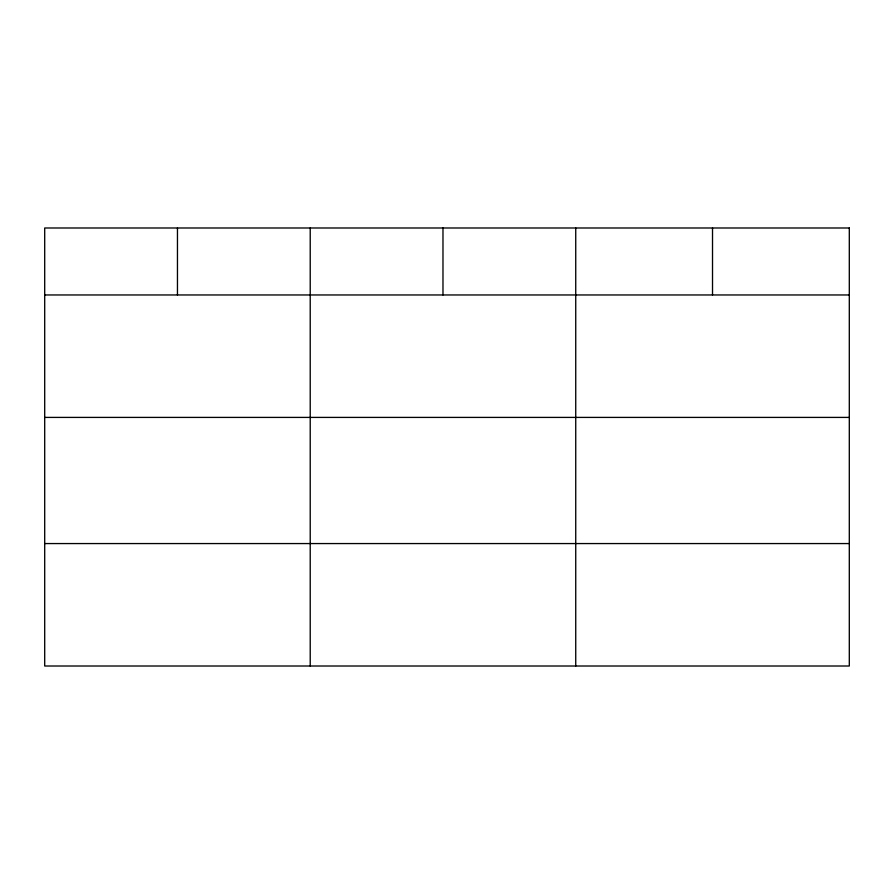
<?xml version="1.0" encoding="UTF-8"?>
<svg xmlns="http://www.w3.org/2000/svg" width="894" height="894" viewBox="0 0 894 894"><rect width="100%" height="100%" fill="white"/><g stroke="black" fill="none" stroke-linecap="round" stroke-linejoin="round"><path stroke-width="1.34" d="M44.7 294.964L849.3 294.964M44.7 417.409L849.3 417.409M44.7 543.563L849.3 543.563M712.518 227.992L712.518 294.964M575.736 227.992L575.736 666.008M442.977 227.992L442.977 294.964M310.218 227.992L310.218 666.008M177.459 227.992L177.459 294.964M849.3 227.992L44.7 227.992L44.7 666.008L849.3 666.008L849.3 227.992"/></g></svg>
